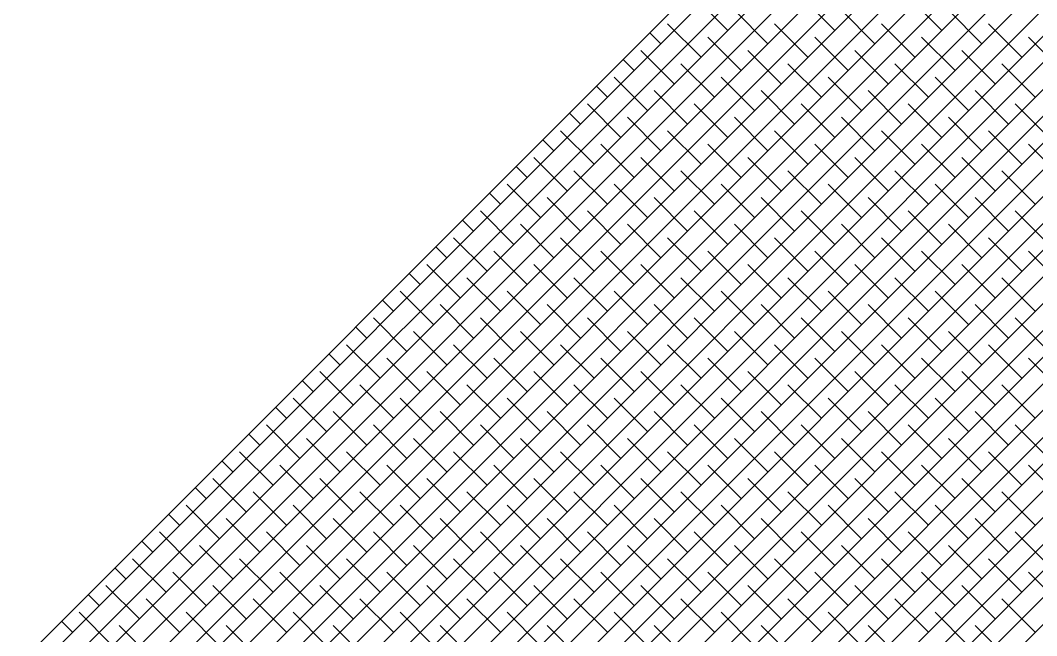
# Model space of a CAD drawing. Extents: x 34 to 831, y 17 to 546.
# Drawn here: x 139.352 to 140.024, y 55.257 to 55.664 of the extents above; entities that cross this region are included whole.
import ezdxf

# ---------------------------------------------------------------- set-up
doc = ezdxf.new("R2010")
doc.units = 0
doc.header["$LTSCALE"] = 8
doc.layers.get('0').update_dxf_attribs({"color": 2, "linetype": 'CONTINUOUS'})
doc.layers.add('OT', color=1, linetype='CONTINUOUS')

msp = doc.modelspace()

# ---------------------------------------------------------------- linework, layer by layer
for p, q in [((138.59316, 54.46542), (140.57864, 56.4509)), ((138.61084, 54.46542), (140.57864, 56.43322)), ((138.62852, 54.46542), (140.57864, 56.41554)), ((138.64619, 54.46542), (140.57864, 56.39786)), ((138.66387, 54.46542), (140.57864, 56.38019)), ((138.68155, 54.46542), (140.57864, 56.36251)), ((138.69923, 54.46542), (140.57864, 56.34483)), ((138.7169, 54.46542), (140.57864, 56.32715)), ((138.73458, 54.46542), (140.57864, 56.30948)), ((138.75226, 54.46542), (140.57864, 56.2918)), ((138.76994, 54.46542), (140.57864, 56.27412)), ((138.78762, 54.46542), (140.57864, 56.25644)), ((138.80529, 54.46542), (140.57864, 56.23877)), ((138.82297, 54.46542), (140.57864, 56.22109)), ((138.84065, 54.46542), (140.57864, 56.20341)), ((138.85833, 54.46542), (140.57864, 56.18573)), ((138.876, 54.46542), (140.57864, 56.16805)), ((138.89368, 54.46542), (140.57864, 56.15038)), ((138.91136, 54.46542), (140.57864, 56.1327)), ((138.92904, 54.46542), (140.57864, 56.11502)), ((138.94671, 54.46542), (140.57864, 56.09734)), ((138.96439, 54.46542), (140.57864, 56.07967)), ((138.98207, 54.46542), (140.57864, 56.06199)), ((138.99975, 54.46542), (140.57864, 56.04431)), ((139.01742, 54.46542), (140.57864, 56.02663)), ((139.0351, 54.46542), (140.57864, 56.00896)), ((139.05278, 54.46542), (140.57864, 55.99128)), ((139.07046, 54.46542), (140.57864, 55.9736)), ((139.08814, 54.46542), (140.57864, 55.95592)), ((139.10581, 54.46542), (140.57864, 55.93825)), ((139.12349, 54.46542), (140.57864, 55.92057)), ((139.14117, 54.46542), (140.57864, 55.90289)), ((139.15885, 54.46542), (140.57864, 55.88521)), ((139.17652, 54.46542), (140.57864, 55.86753)), ((139.1942, 54.46542), (140.57864, 55.84986)), ((139.21188, 54.46542), (140.57864, 55.83218)), ((139.22956, 54.46542), (140.57864, 55.8145)), ((139.81997, 55.65688), (139.79788, 55.67898)), ((139.89069, 55.65688), (139.86859, 55.67898)), ((139.9614, 55.65688), (139.9393, 55.67898)), ((139.84649, 55.64804), (139.82439, 55.67014)), ((139.9172, 55.64804), (139.8951, 55.67014)), ((139.98791, 55.64804), (139.96582, 55.67014)), ((139.77578, 55.64804), (139.76852, 55.65531)), ((139.8023, 55.6392), (139.7802, 55.6613)), ((139.87301, 55.6392), (139.85091, 55.6613)), ((139.94372, 55.6392), (139.92162, 55.6613)), ((140.01443, 55.6392), (139.99233, 55.6613)), ((139.82881, 55.63037), (139.80672, 55.65246)), ((139.89952, 55.63037), (139.87743, 55.65246)), ((139.97023, 55.63037), (139.94814, 55.65246)), ((140.04095, 55.63037), (140.01885, 55.65246)), ((139.78462, 55.62153), (139.76252, 55.64362)), ((139.85533, 55.62153), (139.83323, 55.64362)), ((139.92604, 55.62153), (139.90394, 55.64362)), ((139.99675, 55.62153), (139.97465, 55.64362)), ((139.7581, 55.63037), (139.75084, 55.63763)), ((139.81114, 55.61269), (139.78904, 55.63478)), ((139.88185, 55.61269), (139.85975, 55.63478)), ((139.95256, 55.61269), (139.93046, 55.63478)), ((140.02327, 55.61269), (140.00117, 55.63478)), ((139.76694, 55.60385), (139.74484, 55.62595)), ((139.83765, 55.60385), (139.81556, 55.62595)), ((139.90836, 55.60385), (139.88627, 55.62595)), ((139.97907, 55.60385), (139.95698, 55.62595)), ((139.74043, 55.61269), (139.73316, 55.61995)), ((139.79346, 55.59501), (139.77136, 55.61711)), ((139.86417, 55.59501), (139.84207, 55.61711)), ((139.93488, 55.59501), (139.91278, 55.61711)), ((140.00559, 55.59501), (139.98349, 55.61711)), ((139.74926, 55.58617), (139.72717, 55.60827)), ((139.81997, 55.58617), (139.79788, 55.60827)), ((139.89069, 55.58617), (139.86859, 55.60827)), ((139.9614, 55.58617), (139.9393, 55.60827)), ((140.03211, 55.58617), (140.01001, 55.60827)), ((139.72275, 55.59501), (139.71548, 55.60227)), ((139.77578, 55.57733), (139.75368, 55.59943)), ((139.84649, 55.57733), (139.82439, 55.59943)), ((139.9172, 55.57733), (139.8951, 55.59943)), ((139.98791, 55.57733), (139.96582, 55.59943)), ((139.73159, 55.56849), (139.70949, 55.59059)), ((139.8023, 55.56849), (139.7802, 55.59059)), ((139.87301, 55.56849), (139.85091, 55.59059)), ((139.94372, 55.56849), (139.92162, 55.59059)), ((140.01443, 55.56849), (139.99233, 55.59059)), ((139.70507, 55.57733), (139.69781, 55.58459)), ((139.7581, 55.55965), (139.73601, 55.58175)), ((139.82881, 55.55965), (139.80672, 55.58175)), ((139.89952, 55.55965), (139.87743, 55.58175)), ((139.97023, 55.55965), (139.94814, 55.58175)), ((140.04095, 55.55965), (140.01885, 55.58175)), ((139.71391, 55.55082), (139.69181, 55.57291)), ((139.78462, 55.55082), (139.76252, 55.57291)), ((139.85533, 55.55082), (139.83323, 55.57291)), ((139.92604, 55.55082), (139.90394, 55.57291)), ((139.99675, 55.55082), (139.97465, 55.57291)), ((139.68739, 55.55965), (139.68013, 55.56692)), ((139.74043, 55.54198), (139.71833, 55.56407)), ((139.81114, 55.54198), (139.78904, 55.56407)), ((139.88185, 55.54198), (139.85975, 55.56407)), ((139.95256, 55.54198), (139.93046, 55.56407)), ((140.02327, 55.54198), (140.00117, 55.56407)), ((139.69623, 55.53314), (139.67413, 55.55524)), ((139.76694, 55.53314), (139.74484, 55.55524)), ((139.83765, 55.53314), (139.81556, 55.55524)), ((139.90836, 55.53314), (139.88627, 55.55524)), ((139.97907, 55.53314), (139.95698, 55.55524)), ((139.66971, 55.54198), (139.66245, 55.54924)), ((139.72275, 55.5243), (139.70065, 55.5464)), ((139.79346, 55.5243), (139.77136, 55.5464)), ((139.86417, 55.5243), (139.84207, 55.5464)), ((139.93488, 55.5243), (139.91278, 55.5464)), ((140.00559, 55.5243), (139.98349, 55.5464)), ((139.67855, 55.51546), (139.65646, 55.53756)), ((139.74926, 55.51546), (139.72717, 55.53756)), ((139.81997, 55.51546), (139.79788, 55.53756)), ((139.89069, 55.51546), (139.86859, 55.53756)), ((139.9614, 55.51546), (139.9393, 55.53756)), ((140.03211, 55.51546), (140.01001, 55.53756)), ((139.65204, 55.5243), (139.64477, 55.53156)), ((139.70507, 55.50662), (139.68297, 55.52872)), ((139.77578, 55.50662), (139.75368, 55.52872)), ((139.84649, 55.50662), (139.82439, 55.52872)), ((139.9172, 55.50662), (139.8951, 55.52872)), ((139.98791, 55.50662), (139.96582, 55.52872)), ((139.63436, 55.50662), (139.6271, 55.51388)), ((139.66088, 55.49778), (139.63878, 55.51988)), ((139.73159, 55.49778), (139.70949, 55.51988)), ((139.8023, 55.49778), (139.7802, 55.51988)), ((139.87301, 55.49778), (139.85091, 55.51988)), ((139.94372, 55.49778), (139.92162, 55.51988)), ((140.01443, 55.49778), (139.99233, 55.51988)), ((139.68739, 55.48894), (139.6653, 55.51104)), ((139.7581, 55.48894), (139.73601, 55.51104)), ((139.82881, 55.48894), (139.80672, 55.51104)), ((139.89952, 55.48894), (139.87743, 55.51104)), ((139.97023, 55.48894), (139.94814, 55.51104)), ((140.04095, 55.48894), (140.01885, 55.51104)), ((139.6432, 55.4801), (139.6211, 55.5022)), ((139.71391, 55.4801), (139.69181, 55.5022)), ((139.78462, 55.4801), (139.76252, 55.5022)), ((139.85533, 55.4801), (139.83323, 55.5022)), ((139.92604, 55.4801), (139.90394, 55.5022)), ((139.99675, 55.4801), (139.97465, 55.5022)), ((139.61668, 55.48894), (139.60942, 55.49621)), ((139.66971, 55.47127), (139.64762, 55.49336)), ((139.74043, 55.47127), (139.71833, 55.49336)), ((139.81114, 55.47127), (139.78904, 55.49336)), ((139.88185, 55.47127), (139.85975, 55.49336)), ((139.95256, 55.47127), (139.93046, 55.49336)), ((140.02327, 55.47127), (140.00117, 55.49336)), ((139.62552, 55.46243), (139.60342, 55.48452)), ((139.69623, 55.46243), (139.67413, 55.48452)), ((139.76694, 55.46243), (139.74484, 55.48452)), ((139.83765, 55.46243), (139.81556, 55.48452)), ((139.90836, 55.46243), (139.88627, 55.48452)), ((139.97907, 55.46243), (139.95698, 55.48452)), ((139.599, 55.47127), (139.59174, 55.47853)), ((139.65204, 55.45359), (139.62994, 55.47569)), ((139.72275, 55.45359), (139.70065, 55.47569)), ((139.79346, 55.45359), (139.77136, 55.47569)), ((139.86417, 55.45359), (139.84207, 55.47569)), ((139.93488, 55.45359), (139.91278, 55.47569)), ((140.00559, 55.45359), (139.98349, 55.47569)), ((139.60784, 55.44475), (139.58575, 55.46685)), ((139.67855, 55.44475), (139.65646, 55.46685)), ((139.74926, 55.44475), (139.72717, 55.46685)), ((139.81997, 55.44475), (139.79788, 55.46685)), ((139.89069, 55.44475), (139.86859, 55.46685)), ((139.9614, 55.44475), (139.9393, 55.46685)), ((140.03211, 55.44475), (140.01001, 55.46685)), ((139.58133, 55.45359), (139.57406, 55.46085)), ((139.63436, 55.43591), (139.61226, 55.45801)), ((139.70507, 55.43591), (139.68297, 55.45801)), ((139.77578, 55.43591), (139.75368, 55.45801)), ((139.84649, 55.43591), (139.82439, 55.45801)), ((139.9172, 55.43591), (139.8951, 55.45801)), ((139.98791, 55.43591), (139.96582, 55.45801)), ((139.59016, 55.42707), (139.56807, 55.44917)), ((139.66088, 55.42707), (139.63878, 55.44917)), ((139.73159, 55.42707), (139.70949, 55.44917)), ((139.8023, 55.42707), (139.7802, 55.44917)), ((139.87301, 55.42707), (139.85091, 55.44917)), ((139.94372, 55.42707), (139.92162, 55.44917)), ((140.01443, 55.42707), (139.99233, 55.44917)), ((139.56365, 55.43591), (139.55639, 55.44317)), ((139.61668, 55.41823), (139.59458, 55.44033)), ((139.68739, 55.41823), (139.6653, 55.44033)), ((139.7581, 55.41823), (139.73601, 55.44033)), ((139.82881, 55.41823), (139.80672, 55.44033)), ((139.89952, 55.41823), (139.87743, 55.44033)), ((139.97023, 55.41823), (139.94814, 55.44033)), ((140.04095, 55.41823), (140.01885, 55.44033)), ((139.57249, 55.40939), (139.55039, 55.43149)), ((139.6432, 55.40939), (139.6211, 55.43149)), ((139.71391, 55.40939), (139.69181, 55.43149)), ((139.78462, 55.40939), (139.76252, 55.43149)), ((139.85533, 55.40939), (139.83323, 55.43149)), ((139.92604, 55.40939), (139.90394, 55.43149)), ((139.99675, 55.40939), (139.97465, 55.43149)), ((139.54597, 55.41823), (139.53871, 55.4255)), ((139.599, 55.40056), (139.57691, 55.42265)), ((139.66971, 55.40056), (139.64762, 55.42265)), ((139.74043, 55.40056), (139.71833, 55.42265)), ((139.81114, 55.40056), (139.78904, 55.42265)), ((139.88185, 55.40056), (139.85975, 55.42265)), ((139.95256, 55.40056), (139.93046, 55.42265)), ((140.02327, 55.40056), (140.00117, 55.42265)), ((139.55481, 55.39172), (139.53271, 55.41381)), ((139.62552, 55.39172), (139.60342, 55.41381)), ((139.69623, 55.39172), (139.67413, 55.41381)), ((139.76694, 55.39172), (139.74484, 55.41381)), ((139.83765, 55.39172), (139.81556, 55.41381)), ((139.90836, 55.39172), (139.88627, 55.41381)), ((139.97907, 55.39172), (139.95698, 55.41381)), ((139.52829, 55.40056), (139.52103, 55.40782)), ((139.58133, 55.38288), (139.55923, 55.40497)), ((139.65204, 55.38288), (139.62994, 55.40497)), ((139.72275, 55.38288), (139.70065, 55.40497)), ((139.79346, 55.38288), (139.77136, 55.40497)), ((139.86417, 55.38288), (139.84207, 55.40497)), ((139.93488, 55.38288), (139.91278, 55.40497)), ((140.00559, 55.38288), (139.98349, 55.40497)), ((139.53713, 55.37404), (139.51503, 55.39614)), ((139.60784, 55.37404), (139.58575, 55.39614)), ((139.67855, 55.37404), (139.65646, 55.39614)), ((139.74926, 55.37404), (139.72717, 55.39614)), ((139.81997, 55.37404), (139.79788, 55.39614)), ((139.89069, 55.37404), (139.86859, 55.39614)), ((139.9614, 55.37404), (139.9393, 55.39614)), ((140.03211, 55.37404), (140.01001, 55.39614)), ((139.51062, 55.38288), (139.50335, 55.39014)), ((139.56365, 55.3652), (139.54155, 55.3873)), ((139.63436, 55.3652), (139.61226, 55.3873)), ((139.70507, 55.3652), (139.68297, 55.3873)), ((139.77578, 55.3652), (139.75368, 55.3873)), ((139.84649, 55.3652), (139.82439, 55.3873)), ((139.9172, 55.3652), (139.8951, 55.3873)), ((139.98791, 55.3652), (139.96582, 55.3873)), ((139.51945, 55.35636), (139.49736, 55.37846)), ((139.59016, 55.35636), (139.56807, 55.37846)), ((139.66088, 55.35636), (139.63878, 55.37846)), ((139.73159, 55.35636), (139.70949, 55.37846)), ((139.8023, 55.35636), (139.7802, 55.37846)), ((139.87301, 55.35636), (139.85091, 55.37846)), ((139.94372, 55.35636), (139.92162, 55.37846)), ((140.01443, 55.35636), (139.99233, 55.37846)), ((139.49294, 55.3652), (139.48568, 55.37246)), ((139.54597, 55.34752), (139.52387, 55.36962)), ((139.61668, 55.34752), (139.59458, 55.36962)), ((139.68739, 55.34752), (139.6653, 55.36962)), ((139.7581, 55.34752), (139.73601, 55.36962)), ((139.82881, 55.34752), (139.80672, 55.36962)), ((139.89952, 55.34752), (139.87743, 55.36962)), ((139.97023, 55.34752), (139.94814, 55.36962)), ((140.04095, 55.34752), (140.01885, 55.36962)), ((139.50178, 55.33868), (139.47968, 55.36078)), ((139.57249, 55.33868), (139.55039, 55.36078)), ((139.6432, 55.33868), (139.6211, 55.36078)), ((139.71391, 55.33868), (139.69181, 55.36078)), ((139.78462, 55.33868), (139.76252, 55.36078)), ((139.85533, 55.33868), (139.83323, 55.36078)), ((139.92604, 55.33868), (139.90394, 55.36078)), ((139.99675, 55.33868), (139.97465, 55.36078)), ((139.47526, 55.34752), (139.468, 55.35479)), ((139.52829, 55.32984), (139.5062, 55.35194)), ((139.599, 55.32984), (139.57691, 55.35194)), ((139.66971, 55.32984), (139.64762, 55.35194)), ((139.74043, 55.32984), (139.71833, 55.35194)), ((139.81114, 55.32984), (139.78904, 55.35194)), ((139.88185, 55.32984), (139.85975, 55.35194)), ((139.95256, 55.32984), (139.93046, 55.35194)), ((140.02327, 55.32984), (140.00117, 55.35194)), ((139.4841, 55.32101), (139.462, 55.3431)), ((139.55481, 55.32101), (139.53271, 55.3431)), ((139.62552, 55.32101), (139.60342, 55.3431)), ((139.69623, 55.32101), (139.67413, 55.3431)), ((139.76694, 55.32101), (139.74484, 55.3431)), ((139.83765, 55.32101), (139.81556, 55.3431)), ((139.90836, 55.32101), (139.88627, 55.3431)), ((139.97907, 55.32101), (139.95698, 55.3431)), ((139.45758, 55.32984), (139.45032, 55.33711)), ((139.51062, 55.31217), (139.48852, 55.33426)), ((139.58133, 55.31217), (139.55923, 55.33426)), ((139.65204, 55.31217), (139.62994, 55.33426)), ((139.72275, 55.31217), (139.70065, 55.33426)), ((139.79346, 55.31217), (139.77136, 55.33426)), ((139.86417, 55.31217), (139.84207, 55.33426)), ((139.93488, 55.31217), (139.91278, 55.33426)), ((140.00559, 55.31217), (139.98349, 55.33426)), ((139.4399, 55.31217), (139.43264, 55.31943)), ((139.46642, 55.30333), (139.44432, 55.32543)), ((139.53713, 55.30333), (139.51503, 55.32543)), ((139.60784, 55.30333), (139.58575, 55.32543)), ((139.67855, 55.30333), (139.65646, 55.32543)), ((139.74926, 55.30333), (139.72717, 55.32543)), ((139.81997, 55.30333), (139.79788, 55.32543)), ((139.89069, 55.30333), (139.86859, 55.32543)), ((139.9614, 55.30333), (139.9393, 55.32543)), ((140.03211, 55.30333), (140.01001, 55.32543)), ((139.49294, 55.29449), (139.47084, 55.31659)), ((139.56365, 55.29449), (139.54155, 55.31659)), ((139.63436, 55.29449), (139.61226, 55.31659)), ((139.70507, 55.29449), (139.68297, 55.31659)), ((139.77578, 55.29449), (139.75368, 55.31659)), ((139.84649, 55.29449), (139.82439, 55.31659)), ((139.9172, 55.29449), (139.8951, 55.31659)), ((139.98791, 55.29449), (139.96582, 55.31659)), ((139.44874, 55.28565), (139.42665, 55.30775)), ((139.51945, 55.28565), (139.49736, 55.30775)), ((139.59016, 55.28565), (139.56807, 55.30775)), ((139.66088, 55.28565), (139.63878, 55.30775)), ((139.73159, 55.28565), (139.70949, 55.30775)), ((139.8023, 55.28565), (139.7802, 55.30775)), ((139.87301, 55.28565), (139.85091, 55.30775)), ((139.94372, 55.28565), (139.92162, 55.30775)), ((140.01443, 55.28565), (139.99233, 55.30775)), ((139.42223, 55.29449), (139.41496, 55.30175)), ((139.47526, 55.27681), (139.45316, 55.29891)), ((139.54597, 55.27681), (139.52387, 55.29891)), ((139.61668, 55.27681), (139.59458, 55.29891)), ((139.68739, 55.27681), (139.6653, 55.29891)), ((139.7581, 55.27681), (139.73601, 55.29891)), ((139.82881, 55.27681), (139.80672, 55.29891)), ((139.89952, 55.27681), (139.87743, 55.29891)), ((139.97023, 55.27681), (139.94814, 55.29891)), ((140.04095, 55.27681), (140.01885, 55.29891)), ((139.43107, 55.26797), (139.40897, 55.29007)), ((139.50178, 55.26797), (139.47968, 55.29007)), ((139.57249, 55.26797), (139.55039, 55.29007)), ((139.6432, 55.26797), (139.6211, 55.29007)), ((139.71391, 55.26797), (139.69181, 55.29007)), ((139.78462, 55.26797), (139.76252, 55.29007)), ((139.85533, 55.26797), (139.83323, 55.29007)), ((139.92604, 55.26797), (139.90394, 55.29007)), ((139.99675, 55.26797), (139.97465, 55.29007)), ((139.40455, 55.27681), (139.39729, 55.28407)), ((139.45758, 55.25913), (139.43549, 55.28123)), ((139.52829, 55.25913), (139.5062, 55.28123)), ((139.599, 55.25913), (139.57691, 55.28123)), ((139.66971, 55.25913), (139.64762, 55.28123)), ((139.74043, 55.25913), (139.71833, 55.28123)), ((139.81114, 55.25913), (139.78904, 55.28123)), ((139.88185, 55.25913), (139.85975, 55.28123)), ((139.95256, 55.25913), (139.93046, 55.28123)), ((140.02327, 55.25913), (140.00117, 55.28123)), ((139.41339, 55.2503), (139.39129, 55.27239)), ((139.4841, 55.2503), (139.462, 55.27239)), ((139.55481, 55.2503), (139.53271, 55.27239)), ((139.62552, 55.2503), (139.60342, 55.27239)), ((139.69623, 55.2503), (139.67413, 55.27239)), ((139.76694, 55.2503), (139.74484, 55.27239)), ((139.83765, 55.2503), (139.81556, 55.27239)), ((139.90836, 55.2503), (139.88627, 55.27239)), ((139.97907, 55.2503), (139.95698, 55.27239)), ((139.38687, 55.25913), (139.37961, 55.2664)), ((139.4399, 55.24146), (139.41781, 55.26355)), ((139.51062, 55.24146), (139.48852, 55.26355)), ((139.58133, 55.24146), (139.55923, 55.26355)), ((139.65204, 55.24146), (139.62994, 55.26355)), ((139.72275, 55.24146), (139.70065, 55.26355)), ((139.79346, 55.24146), (139.77136, 55.26355)), ((139.86417, 55.24146), (139.84207, 55.26355)), ((139.93488, 55.24146), (139.91278, 55.26355)), ((140.00559, 55.24146), (139.98349, 55.26355))]:
    msp.add_line(p, q)
at = {"layer": 'OT'}
msp.add_line((140.57864, 56.46542), (138.57864, 54.46542), dxfattribs=at)

doc.saveas('drawing.dxf')
